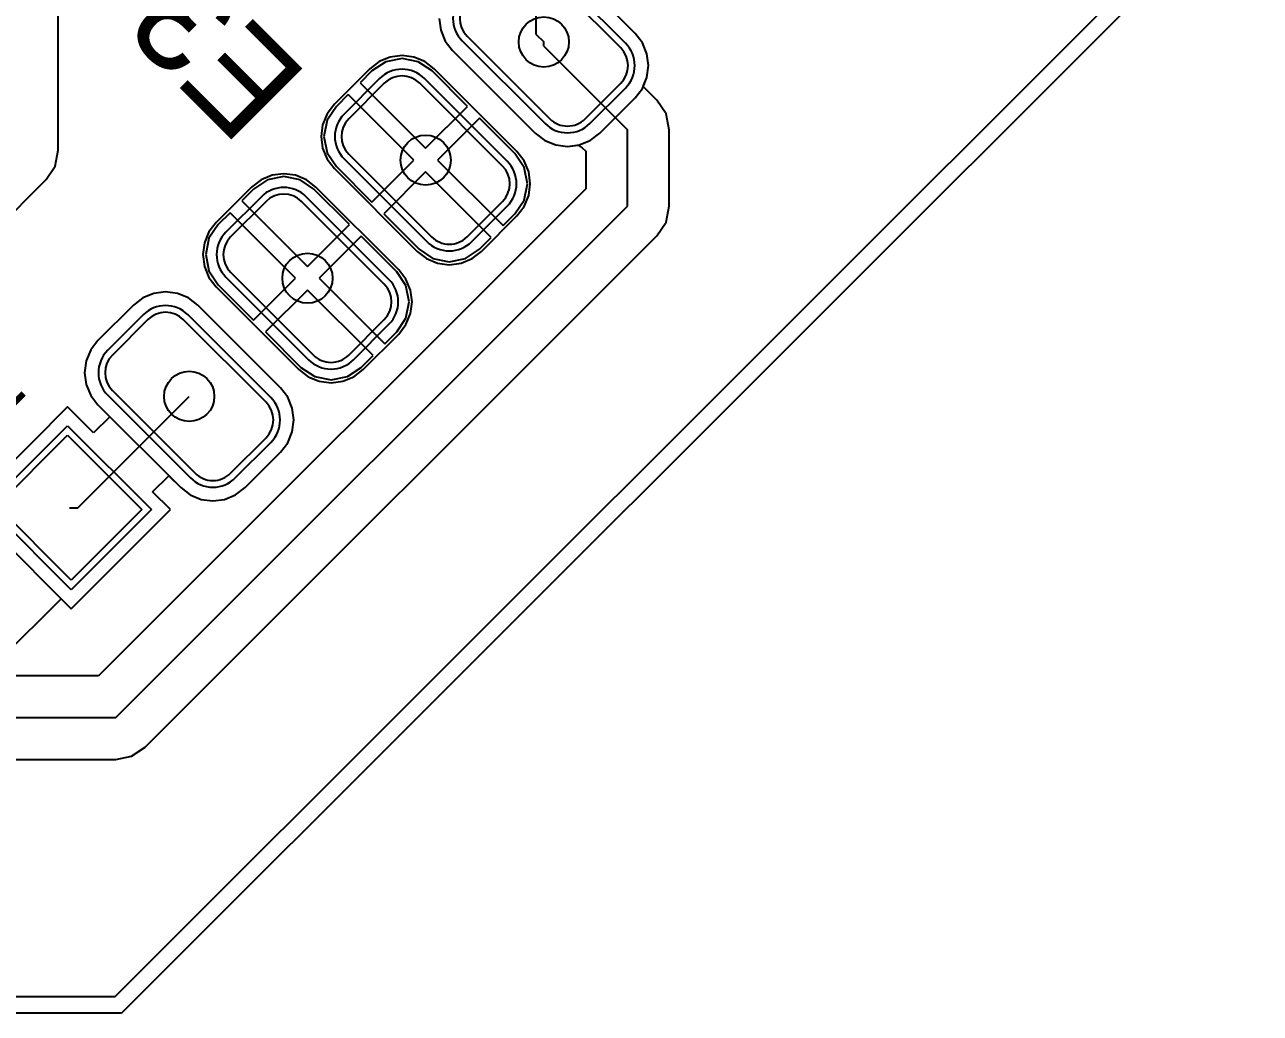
# Model space of a CAD drawing. Header units: millimetres. Extents: x 0 to 2.36, y 0 to 2.36.
# Drawn here: x 1.611 to 2.35, y 0 to 0.592 of the extents above; entities that cross this region are included whole.
import ezdxf

# ---------------------------------------------------------------- set-up
doc = ezdxf.new("R2010")
doc.units = ezdxf.units.MM
doc.header["$MEASUREMENT"] = 0
for name, color, linetype in [('BottomLayer', 5, 'Continuous'), ('BottomOverlay', 54, 'Continuous'), ('BottomSolder', 6, 'Continuous'), ('MultiLayer', 9, 'Continuous'), ('PadHoleLayer', 156, 'Continuous'), ('TopLayer', 1, 'Continuous'), ('TopOverlay', 2, 'Continuous'), ('TopPaste', 8, 'Continuous'), ('TopSolder', 216, 'Continuous')]:
    doc.layers.add(name, color=color, linetype=linetype)

# ---------------------------------------------------------------- blocks, each defined once
blk = doc.blocks.new('___4_______B_9')
at = {"layer": 'BottomLayer'}
for p, q in [((0.015, 0.05), (-0.015, 0.05)), ((0.115, 0.05), (0.085, 0.05)), ((0.215, 0.05), (0.185, 0.05)), ((0.315, 0.05), (0.285, 0.05)), ((-0.03, 0.035), (-0.03, -0.035)), ((0.03, -0.035), (0.03, 0.035)), ((0.07, 0.035), (0.07, -0.035)), ((0.13, -0.035), (0.13, 0.035)), ((0.17, 0.035), (0.17, -0.035)), ((0.23, -0.035), (0.23, 0.035)), ((0.27, 0.035), (0.27, -0.035)), ((0.33, -0.035), (0.33, 0.035)), ((-0.015, -0.05), (0.015, -0.05)), ((0.085, -0.05), (0.115, -0.05)), ((0.185, -0.05), (0.215, -0.05)), ((0.285, -0.05), (0.315, -0.05))]:
    blk.add_line(p, q, dxfattribs=at)
for centre, start, end in [((-0.015, 0.035), 90, 180), ((0.015, 0.035), 0, 90), ((0.085, 0.035), 90, 180), ((0.115, 0.035), 0, 90), ((0.185, 0.035), 90, 180), ((0.215, 0.035), 0, 90), ((0.285, 0.035), 90, 180), ((0.315, 0.035), 0, 90), ((-0.015, -0.035), 180, 270), ((0.015, -0.035), 270, 0), ((0.085, -0.035), 180, 270), ((0.115, -0.035), 270, 0), ((0.185, -0.035), 180, 270), ((0.215, -0.035), 270, 0), ((0.285, -0.035), 180, 270), ((0.315, -0.035), 270, 0)]:
    blk.add_arc(centre, 0.015, start, end, dxfattribs=at)
at = {"layer": 'BottomSolder'}
for p, q in [((0.015, 0.054), (-0.015, 0.054)), ((0.115, 0.054), (0.085, 0.054)), ((0.215, 0.054), (0.185, 0.054)), ((0.315, 0.054), (0.285, 0.054)), ((-0.034, 0.035), (-0.034, -0.035)), ((0.034, -0.035), (0.034, 0.035)), ((0.066, 0.035), (0.066, -0.035)), ((0.134, -0.035), (0.134, 0.035)), ((0.166, 0.035), (0.166, -0.035)), ((0.234, -0.035), (0.234, 0.035)), ((0.266, 0.035), (0.266, -0.035)), ((0.334, -0.035), (0.334, 0.035)), ((-0.015, -0.054), (0.015, -0.054)), ((0.085, -0.054), (0.115, -0.054)), ((0.185, -0.054), (0.215, -0.054)), ((0.285, -0.054), (0.315, -0.054))]:
    blk.add_line(p, q, dxfattribs=at)
for centre, start, end in [((-0.015, 0.035), 90, 180), ((0.015, 0.035), 0, 90), ((0.085, 0.035), 90, 180), ((0.115, 0.035), 0, 90), ((0.185, 0.035), 90, 180), ((0.215, 0.035), 0, 90), ((0.285, 0.035), 90, 180), ((0.315, 0.035), 0, 90), ((-0.015, -0.035), 180, 270), ((0.015, -0.035), 270, 0), ((0.085, -0.035), 180, 270), ((0.115, -0.035), 270, 0), ((0.185, -0.035), 180, 270), ((0.215, -0.035), 270, 0), ((0.285, -0.035), 180, 270), ((0.315, -0.035), 270, 0)]:
    blk.add_arc(centre, 0.019, start, end, dxfattribs=at)
at = {"layer": 'MultiLayer'}
for p, q in [((0.015, 0.05), (-0.015, 0.05)), ((0.115, 0.05), (0.085, 0.05)), ((0.215, 0.05), (0.185, 0.05)), ((0.315, 0.05), (0.285, 0.05)), ((-0.03, 0.035), (-0.03, -0.035)), ((0.03, -0.035), (0.03, 0.035)), ((0.07, 0.035), (0.07, -0.035)), ((0.13, -0.035), (0.13, 0.035)), ((0.17, 0.035), (0.17, -0.035)), ((0.23, -0.035), (0.23, 0.035)), ((0.27, 0.035), (0.27, -0.035)), ((0.33, -0.035), (0.33, 0.035)), ((-0.015, -0.05), (0.015, -0.05)), ((0.085, -0.05), (0.115, -0.05)), ((0.185, -0.05), (0.215, -0.05)), ((0.285, -0.05), (0.315, -0.05))]:
    blk.add_line(p, q, dxfattribs=at)
for centre, start, end in [((-0.015, 0.035), 90, 180), ((0.015, 0.035), 0, 90), ((0.085, 0.035), 90, 180), ((0.115, 0.035), 0, 90), ((0.185, 0.035), 90, 180), ((0.215, 0.035), 0, 90), ((0.285, 0.035), 90, 180), ((0.315, 0.035), 0, 90), ((-0.015, -0.035), 180, 270), ((0.015, -0.035), 270, 0), ((0.085, -0.035), 180, 270), ((0.115, -0.035), 270, 0), ((0.185, -0.035), 180, 270), ((0.215, -0.035), 270, 0), ((0.285, -0.035), 180, 270), ((0.315, -0.035), 270, 0)]:
    blk.add_arc(centre, 0.015, start, end, dxfattribs=at)
at = {"layer": 'PadHoleLayer'}
for centre in [(0, 0), (0.1, 0), (0.2, 0), (0.3, 0)]:
    blk.add_circle(centre, 0.015, dxfattribs=at)
at = {"layer": 'TopLayer'}
for p, q in [((0.015, 0.05), (-0.015, 0.05)), ((0.115, 0.05), (0.085, 0.05)), ((0.215, 0.05), (0.185, 0.05)), ((0.315, 0.05), (0.285, 0.05)), ((-0.03, 0.035), (-0.03, -0.035)), ((0.03, -0.035), (0.03, 0.035)), ((0.07, 0.035), (0.07, -0.035)), ((0.13, -0.035), (0.13, 0.035)), ((0.17, 0.035), (0.17, -0.035)), ((0.23, -0.035), (0.23, 0.035)), ((0.27, 0.035), (0.27, -0.035)), ((0.33, -0.035), (0.33, 0.035)), ((-0.015, -0.05), (0.015, -0.05)), ((0.085, -0.05), (0.115, -0.05)), ((0.185, -0.05), (0.215, -0.05)), ((0.285, -0.05), (0.315, -0.05))]:
    blk.add_line(p, q, dxfattribs=at)
for centre, start, end in [((-0.015, 0.035), 90, 180), ((0.015, 0.035), 0, 90), ((0.085, 0.035), 90, 180), ((0.115, 0.035), 0, 90), ((0.185, 0.035), 90, 180), ((0.215, 0.035), 0, 90), ((0.285, 0.035), 90, 180), ((0.315, 0.035), 0, 90), ((-0.015, -0.035), 180, 270), ((0.015, -0.035), 270, 0), ((0.085, -0.035), 180, 270), ((0.115, -0.035), 270, 0), ((0.185, -0.035), 180, 270), ((0.215, -0.035), 270, 0), ((0.285, -0.035), 180, 270), ((0.315, -0.035), 270, 0)]:
    blk.add_arc(centre, 0.015, start, end, dxfattribs=at)
at = {"layer": 'TopSolder'}
for p, q in [((0.015, 0.054), (-0.015, 0.054)), ((0.115, 0.054), (0.085, 0.054)), ((0.215, 0.054), (0.185, 0.054)), ((0.315, 0.054), (0.285, 0.054)), ((-0.034, 0.035), (-0.034, -0.035)), ((0.034, -0.035), (0.034, 0.035)), ((0.066, 0.035), (0.066, -0.035)), ((0.134, -0.035), (0.134, 0.035)), ((0.166, 0.035), (0.166, -0.035)), ((0.234, -0.035), (0.234, 0.035)), ((0.266, 0.035), (0.266, -0.035)), ((0.334, -0.035), (0.334, 0.035)), ((-0.015, -0.054), (0.015, -0.054)), ((0.085, -0.054), (0.115, -0.054)), ((0.185, -0.054), (0.215, -0.054)), ((0.285, -0.054), (0.315, -0.054))]:
    blk.add_line(p, q, dxfattribs=at)
for centre, start, end in [((-0.015, 0.035), 90, 180), ((0.015, 0.035), 0, 90), ((0.085, 0.035), 90, 180), ((0.115, 0.035), 0, 90), ((0.185, 0.035), 90, 180), ((0.215, 0.035), 0, 90), ((0.285, 0.035), 90, 180), ((0.315, 0.035), 0, 90), ((-0.015, -0.035), 180, 270), ((0.015, -0.035), 270, 0), ((0.085, -0.035), 180, 270), ((0.115, -0.035), 270, 0), ((0.185, -0.035), 180, 270), ((0.215, -0.035), 270, 0), ((0.285, -0.035), 180, 270), ((0.315, -0.035), 270, 0)]:
    blk.add_arc(centre, 0.019, start, end, dxfattribs=at)
blk = doc.blocks.new('1206_14')
at = {"layer": 'TopLayer'}
for p, q in [((-0.09724, -0.0315), (-0.09724, 0.0315)), ((-0.09724, 0.0315), (-0.0374, 0.0315)), ((-0.0374, 0.0315), (-0.0374, -0.0315)), ((0.0374, -0.0315), (0.0374, 0.0315)), ((0.0374, 0.0315), (0.09724, 0.0315)), ((0.09724, 0.0315), (0.09724, -0.0315)), ((-0.0374, -0.0315), (-0.09724, -0.0315)), ((0.09724, -0.0315), (0.0374, -0.0315))]:
    blk.add_line(p, q, dxfattribs=at)
at = {"layer": 'TopOverlay'}
for p, q in [((0.025, 0.035), (-0.025, 0.035)), ((0.025, -0.035), (-0.025, -0.035))]:
    blk.add_line(p, q, dxfattribs=at)
at = {"layer": 'TopPaste'}
for p, q in [((-0.09724, -0.0315), (-0.09724, 0.0315)), ((-0.09724, 0.0315), (-0.0374, 0.0315)), ((-0.0374, 0.0315), (-0.0374, -0.0315)), ((0.0374, -0.0315), (0.0374, 0.0315)), ((0.0374, 0.0315), (0.09724, 0.0315)), ((0.09724, 0.0315), (0.09724, -0.0315)), ((-0.0374, -0.0315), (-0.09724, -0.0315)), ((0.09724, -0.0315), (0.0374, -0.0315))]:
    blk.add_line(p, q, dxfattribs=at)
at = {"layer": 'TopSolder'}
for p, q in [((-0.10124, -0.0355), (-0.10124, 0.0355)), ((-0.10124, 0.0355), (-0.0334, 0.0355)), ((-0.0334, 0.0355), (-0.0334, -0.0355)), ((0.0334, -0.0355), (0.0334, 0.0355)), ((0.0334, 0.0355), (0.10124, 0.0355)), ((0.10124, 0.0355), (0.10124, -0.0355)), ((-0.0334, -0.0355), (-0.10124, -0.0355)), ((0.10124, -0.0355), (0.0334, -0.0355))]:
    blk.add_line(p, q, dxfattribs=at)

msp = doc.modelspace()

# ---------------------------------------------------------------- linework, layer by layer
at = {"layer": 'BottomLayer'}
for p, q in [((1.63098, 0.51667), (1.63098, 0.81074)), ((1.97603, 0.58654), (1.92654, 0.63603)), ((2.29369, 0.62492), (1.66877, 0)), ((1.85883, 0.59556), (1.85976, 0.58852)), ((1.85976, 0.58852), (1.86248, 0.58195)), ((1.98036, 0.5809), (1.97603, 0.58654)), ((1.86248, 0.58195), (1.86681, 0.57631)), ((1.92142, 0.57889), (1.92142, 0.58142)), ((1.92142, 0.57889), (1.97142, 0.52889)), ((1.98308, 0.57433), (1.98036, 0.5809)), ((1.82681, 0.56962), (1.81854, 0.56409)), ((1.83657, 0.57156), (1.82681, 0.56962)), ((1.84632, 0.56962), (1.83657, 0.57156)), ((1.85459, 0.56409), (1.84632, 0.56962)), ((1.86681, 0.57631), (1.91631, 0.52681)), ((1.98401, 0.56728), (1.98308, 0.57433)), ((1.81854, 0.56409), (1.81147, 0.55702)), ((1.87581, 0.54288), (1.85459, 0.56409)), ((1.98308, 0.56023), (1.98401, 0.56728)), ((1.81147, 0.55702), (1.85071, 0.51778)), ((1.98083, 0.5548), (1.98308, 0.56023)), ((1.98908, 0.54655), (1.98083, 0.5548)), ((1.8044, 0.54995), (1.79733, 0.54288)), ((1.84364, 0.51071), (1.8044, 0.54995)), ((1.79733, 0.54288), (1.79181, 0.53461)), ((1.85071, 0.51778), (1.87581, 0.54288)), ((1.9945, 0.53845), (1.98908, 0.54655)), ((1.79181, 0.53461), (1.78987, 0.52485)), ((1.88288, 0.53581), (1.85778, 0.51071)), ((1.90409, 0.51459), (1.88288, 0.53581)), ((1.9964, 0.52889), (1.9945, 0.53845)), ((1.78987, 0.52485), (1.79181, 0.5151)), ((1.91631, 0.52681), (1.92195, 0.52248)), ((1.97142, 0.48313), (1.97142, 0.52889)), ((1.9964, 0.48313), (1.9964, 0.52889)), ((1.92195, 0.52248), (1.92852, 0.51976)), ((1.92852, 0.51976), (1.93556, 0.51883)), ((1.93556, 0.51883), (1.94191, 0.51967)), ((1.94191, 0.51967), (1.94437, 0.51802)), ((1.94437, 0.51802), (1.94644, 0.51598)), ((1.62908, 0.50711), (1.63098, 0.51667)), ((1.79181, 0.5151), (1.79733, 0.50683)), ((1.81854, 0.48562), (1.84364, 0.51071)), ((1.85778, 0.51071), (1.89702, 0.47147)), ((1.90962, 0.50632), (1.90409, 0.51459)), ((1.94644, 0.51598), (1.94644, 0.49348)), ((1.62366, 0.49901), (1.62908, 0.50711)), ((1.79733, 0.50683), (1.81854, 0.48562)), ((1.85071, 0.50364), (1.82562, 0.47854)), ((1.88995, 0.4644), (1.85071, 0.50364)), ((1.91156, 0.49657), (1.90962, 0.50632)), ((1.41799, 0.29334), (1.62366, 0.49901)), ((1.7561, 0.4989), (1.74783, 0.49338)), ((1.76586, 0.50085), (1.7561, 0.4989)), ((1.77561, 0.4989), (1.76586, 0.50085)), ((1.78388, 0.49338), (1.77561, 0.4989)), ((1.90962, 0.48681), (1.91156, 0.49657)), ((1.94644, 0.49348), (1.65494, 0.20198)), ((1.74783, 0.49338), (1.74076, 0.48631)), ((1.8051, 0.47217), (1.78388, 0.49338)), ((1.66529, 0.177), (1.97142, 0.48313)), ((1.74076, 0.48631), (1.78, 0.44707)), ((1.90409, 0.47854), (1.90962, 0.48681)), ((1.9945, 0.47357), (1.9964, 0.48313)), ((1.73369, 0.47924), (1.72662, 0.47217)), ((1.77293, 0.44), (1.73369, 0.47924)), ((1.82562, 0.47854), (1.84683, 0.45733)), ((1.89702, 0.47147), (1.90409, 0.47854)), ((1.98908, 0.46547), (1.9945, 0.47357)), ((1.72662, 0.47217), (1.7211, 0.4639)), ((1.78, 0.44707), (1.8051, 0.47217)), ((1.68295, 0.15934), (1.98908, 0.46547)), ((1.7211, 0.4639), (1.71915, 0.45414)), ((1.81217, 0.4651), (1.78707, 0.44)), ((1.83338, 0.44388), (1.81217, 0.4651)), ((1.88288, 0.45733), (1.88995, 0.4644)), ((1.71915, 0.45414), (1.7211, 0.44439)), ((1.84683, 0.45733), (1.8551, 0.45181)), ((1.8551, 0.45181), (1.86485, 0.44987)), ((1.86485, 0.44987), (1.87461, 0.45181)), ((1.87461, 0.45181), (1.88288, 0.45733)), ((1.7211, 0.44439), (1.72662, 0.43612)), ((1.8389, 0.43561), (1.83338, 0.44388)), ((1.72662, 0.43612), (1.74783, 0.41491)), ((1.74783, 0.41491), (1.77293, 0.44)), ((1.78707, 0.44), (1.82631, 0.40076)), ((1.6881, 0.43095), (1.68153, 0.42823)), ((1.69515, 0.43188), (1.6881, 0.43095)), ((1.7022, 0.43095), (1.69515, 0.43188)), ((1.70876, 0.42823), (1.7022, 0.43095)), ((1.78, 0.43293), (1.7549, 0.40783)), ((1.81924, 0.39369), (1.78, 0.43293)), ((1.84085, 0.42586), (1.8389, 0.43561)), ((1.67589, 0.4239), (1.65468, 0.40269)), ((1.68153, 0.42823), (1.67589, 0.4239)), ((1.7144, 0.4239), (1.70876, 0.42823)), ((1.7639, 0.3744), (1.7144, 0.4239)), ((1.8389, 0.4161), (1.84085, 0.42586)), ((1.83338, 0.40783), (1.8389, 0.4161)), ((1.7549, 0.40783), (1.77612, 0.38662)), ((1.82631, 0.40076), (1.83338, 0.40783)), ((1.65468, 0.40269), (1.65035, 0.39705)), ((1.65035, 0.39705), (1.64763, 0.39048)), ((1.81217, 0.38662), (1.81924, 0.39369)), ((1.64763, 0.39048), (1.6467, 0.38343)), ((1.77612, 0.38662), (1.78439, 0.3811)), ((1.8039, 0.3811), (1.81217, 0.38662)), ((1.6467, 0.38343), (1.64763, 0.37638)), ((1.78439, 0.3811), (1.79414, 0.37915)), ((1.79414, 0.37915), (1.8039, 0.3811)), ((1.64763, 0.37638), (1.65035, 0.36981)), ((1.65035, 0.36981), (1.65468, 0.36417)), ((1.76823, 0.36876), (1.7639, 0.3744)), ((1.65468, 0.36417), (1.70417, 0.31468)), ((1.77095, 0.3622), (1.76823, 0.36876)), ((1.77188, 0.35515), (1.77095, 0.3622)), ((1.77095, 0.3481), (1.77188, 0.35515)), ((1.76823, 0.34153), (1.77095, 0.3481)), ((1.7639, 0.33589), (1.76823, 0.34153)), ((1.74269, 0.31468), (1.7639, 0.33589)), ((1.70417, 0.31468), (1.70982, 0.31035)), ((1.73705, 0.31035), (1.74269, 0.31468)), ((1.70982, 0.31035), (1.71638, 0.30763)), ((1.71638, 0.30763), (1.72343, 0.3067)), ((1.72343, 0.3067), (1.73048, 0.30763)), ((1.73048, 0.30763), (1.73705, 0.31035)), ((1.65494, 0.20198), (1.27234, 0.20198)), ((1.19966, 0.177), (1.66529, 0.177)), ((1.67485, 0.15392), (1.68295, 0.15934)), ((1.21, 0.15202), (1.66529, 0.15202)), ((1.66529, 0.15202), (1.67485, 0.15392)), ((1.66877, 0), (0.69123, 0))]:
    msp.add_line(p, q, dxfattribs=at)
at = {"layer": 'TopLayer'}
for p, q in [((2.29924, 0.63047), (1.66877, 0)), ((1.91689, 0.58595), (1.91689, 0.61696)), ((1.97603, 0.58654), (1.94891, 0.61366)), ((1.85883, 0.59556), (1.85976, 0.58852)), ((1.85976, 0.58852), (1.86248, 0.58195)), ((1.91689, 0.58595), (1.92142, 0.58142)), ((1.98036, 0.5809), (1.97603, 0.58654)), ((1.86248, 0.58195), (1.86681, 0.57631)), ((1.98308, 0.57433), (1.98036, 0.5809)), ((1.82295, 0.56965), (1.81731, 0.56532)), ((1.82952, 0.57237), (1.82295, 0.56965)), ((1.83657, 0.5733), (1.82952, 0.57237)), ((1.84362, 0.57237), (1.83657, 0.5733)), ((1.85019, 0.56965), (1.84362, 0.57237)), ((1.85583, 0.56532), (1.85019, 0.56965)), ((1.86681, 0.57631), (1.91631, 0.52681)), ((1.98401, 0.56728), (1.98308, 0.57433)), ((1.81731, 0.56532), (1.7961, 0.54411)), ((1.90532, 0.51583), (1.85583, 0.56532)), ((1.98308, 0.56023), (1.98401, 0.56728)), ((1.98036, 0.55366), (1.98308, 0.56023)), ((1.95482, 0.52681), (1.97603, 0.54802)), ((1.97603, 0.54802), (1.98036, 0.55366)), ((1.7961, 0.54411), (1.79177, 0.53847)), ((1.79177, 0.53847), (1.78905, 0.5319)), ((1.78905, 0.5319), (1.78812, 0.52485)), ((1.78812, 0.52485), (1.78905, 0.5178)), ((1.91631, 0.52681), (1.92195, 0.52248)), ((1.94918, 0.52248), (1.95482, 0.52681)), ((1.78905, 0.5178), (1.79177, 0.51124)), ((1.92195, 0.52248), (1.92852, 0.51976)), ((1.92852, 0.51976), (1.93556, 0.51883)), ((1.93556, 0.51883), (1.94261, 0.51976)), ((1.94261, 0.51976), (1.94918, 0.52248)), ((1.79177, 0.51124), (1.7961, 0.5056)), ((1.90965, 0.51019), (1.90532, 0.51583)), ((1.91237, 0.50362), (1.90965, 0.51019)), ((1.7961, 0.5056), (1.8456, 0.4561)), ((1.9133, 0.49657), (1.91237, 0.50362)), ((1.75224, 0.49894), (1.7466, 0.49461)), ((1.75881, 0.50166), (1.75224, 0.49894)), ((1.76586, 0.50259), (1.75881, 0.50166)), ((1.77291, 0.50166), (1.76586, 0.50259)), ((1.77947, 0.49894), (1.77291, 0.50166)), ((1.78511, 0.49461), (1.77947, 0.49894)), ((1.91237, 0.48952), (1.9133, 0.49657)), ((1.7466, 0.49461), (1.72539, 0.4734)), ((1.83461, 0.44511), (1.78511, 0.49461)), ((1.90965, 0.48295), (1.91237, 0.48952)), ((1.90532, 0.47731), (1.90965, 0.48295)), ((1.72539, 0.4734), (1.72106, 0.46776)), ((1.88411, 0.4561), (1.90532, 0.47731)), ((1.72106, 0.46776), (1.71834, 0.46119)), ((1.71834, 0.46119), (1.71741, 0.45414)), ((1.71741, 0.45414), (1.71834, 0.44709)), ((1.8456, 0.4561), (1.85124, 0.45177)), ((1.85124, 0.45177), (1.8578, 0.44905)), ((1.8719, 0.44905), (1.87847, 0.45177)), ((1.87847, 0.45177), (1.88411, 0.4561)), ((1.71834, 0.44709), (1.72106, 0.44053)), ((1.83894, 0.43947), (1.83461, 0.44511)), ((1.8578, 0.44905), (1.86485, 0.44812)), ((1.86485, 0.44812), (1.8719, 0.44905)), ((1.72106, 0.44053), (1.72539, 0.43489)), ((1.84166, 0.43291), (1.83894, 0.43947)), ((1.6881, 0.43095), (1.68153, 0.42823)), ((1.69515, 0.43188), (1.6881, 0.43095)), ((1.7022, 0.43095), (1.69515, 0.43188)), ((1.70876, 0.42823), (1.7022, 0.43095)), ((1.72539, 0.43489), (1.77489, 0.38539)), ((1.84259, 0.42586), (1.84166, 0.43291)), ((1.67589, 0.4239), (1.65468, 0.40269)), ((1.68153, 0.42823), (1.67589, 0.4239)), ((1.7144, 0.4239), (1.70876, 0.42823)), ((1.7639, 0.3744), (1.7144, 0.4239)), ((1.84166, 0.41881), (1.84259, 0.42586)), ((1.83894, 0.41224), (1.84166, 0.41881)), ((1.8134, 0.38539), (1.83461, 0.4066)), ((1.83461, 0.4066), (1.83894, 0.41224)), ((1.65468, 0.40269), (1.65035, 0.39705)), ((1.65035, 0.39705), (1.64763, 0.39048)), ((1.64763, 0.39048), (1.6467, 0.38343)), ((1.77489, 0.38539), (1.78053, 0.38106)), ((1.80776, 0.38106), (1.8134, 0.38539)), ((1.6467, 0.38343), (1.64763, 0.37638)), ((1.78053, 0.38106), (1.78709, 0.37834)), ((1.78709, 0.37834), (1.79414, 0.37741)), ((1.79414, 0.37741), (1.80119, 0.37834)), ((1.80119, 0.37834), (1.80776, 0.38106)), ((1.64763, 0.37638), (1.65035, 0.36981)), ((1.65035, 0.36981), (1.65468, 0.36417)), ((1.76823, 0.36876), (1.7639, 0.3744)), ((1.63649, 0.363), (1.57721, 0.30372)), ((1.65208, 0.34741), (1.63649, 0.363)), ((1.6426, 0.3026), (1.70929, 0.36929)), ((1.65468, 0.36417), (1.66176, 0.35709)), ((1.70929, 0.36929), (1.70929, 0.36929)), ((1.77095, 0.3622), (1.76823, 0.36876)), ((1.77188, 0.35515), (1.77095, 0.3622)), ((1.66176, 0.35709), (1.65208, 0.34741)), ((1.77095, 0.3481), (1.77188, 0.35515)), ((1.76823, 0.34153), (1.77095, 0.3481)), ((1.7639, 0.33589), (1.76823, 0.34153)), ((1.74269, 0.31468), (1.7639, 0.33589)), ((1.68741, 0.31208), (1.69709, 0.32176)), ((1.69709, 0.32176), (1.70417, 0.31468)), ((1.698, 0.30149), (1.68741, 0.31208)), ((1.70417, 0.31468), (1.70982, 0.31035)), ((1.73705, 0.31035), (1.74269, 0.31468)), ((1.57721, 0.30372), (1.63872, 0.24221)), ((1.70982, 0.31035), (1.71638, 0.30763)), ((1.71638, 0.30763), (1.72343, 0.3067)), ((1.72343, 0.3067), (1.73048, 0.30763)), ((1.73048, 0.30763), (1.73705, 0.31035)), ((1.6376, 0.3026), (1.6426, 0.3026)), ((1.63872, 0.24221), (1.698, 0.30149)), ((1.66877, 0), (0.69123, 0))]:
    msp.add_line(p, q, dxfattribs=at)
at = {"layer": 'TopOverlay'}
for p, q in [((1.665, 0.01), (2.35, 0.695)), ((1.495, 0.01), (1.665, 0.01))]:
    msp.add_line(p, q, dxfattribs=at)

# ---------------------------------------------------------------- block references
for name, p, rotation in [('___4_______B_9', (1.70929, 0.36929), 45), ('1206_14', (1.59, 0.255), 225)]:
    msp.add_blockref(name, p, dxfattribs=dict(rotation=rotation))

# ---------------------------------------------------------------- texts
at = {"layer": 'BottomOverlay', "text_generation_flag": 2}
msp.add_text('E3', height=0.06, rotation=315, dxfattribs=at).set_placement((1.73914, 0.51845))
at = {"layer": 'TopOverlay'}
msp.add_text('Re5', height=0.03, rotation=135, dxfattribs=at).set_placement((1.61388, 0.36733))

doc.saveas('drawing.dxf')
